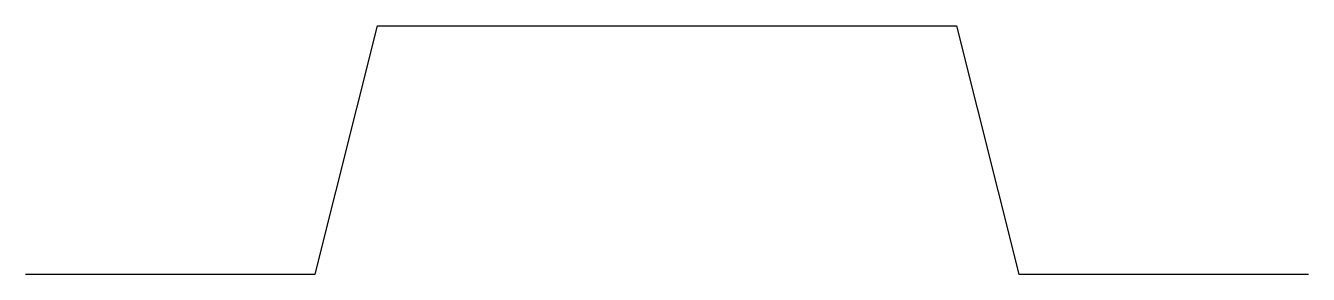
# Model space of a CAD drawing. Extents: x 0 to 7.75, y 0 to 1.5.
import ezdxf

# ---------------------------------------------------------------- set-up
doc = ezdxf.new("R2010")
doc.units = 0
doc.header["$MEASUREMENT"] = 0
doc.layers.get('0').update_dxf_attribs({"linetype": 'CONTINUOUS'})

msp = doc.modelspace()

# ---------------------------------------------------------------- linework, layer by layer
at = {"color": 0}
for p, q in [((1.75, 0), (2.125, 1.5)), ((2.125, 1.5), (5.625, 1.5)), ((5.625, 1.5), (6, 0)), ((0, 0), (1.75, 0)), ((6, 0), (7.75, 0))]:
    msp.add_line(p, q, dxfattribs=at)

doc.saveas('drawing.dxf')
